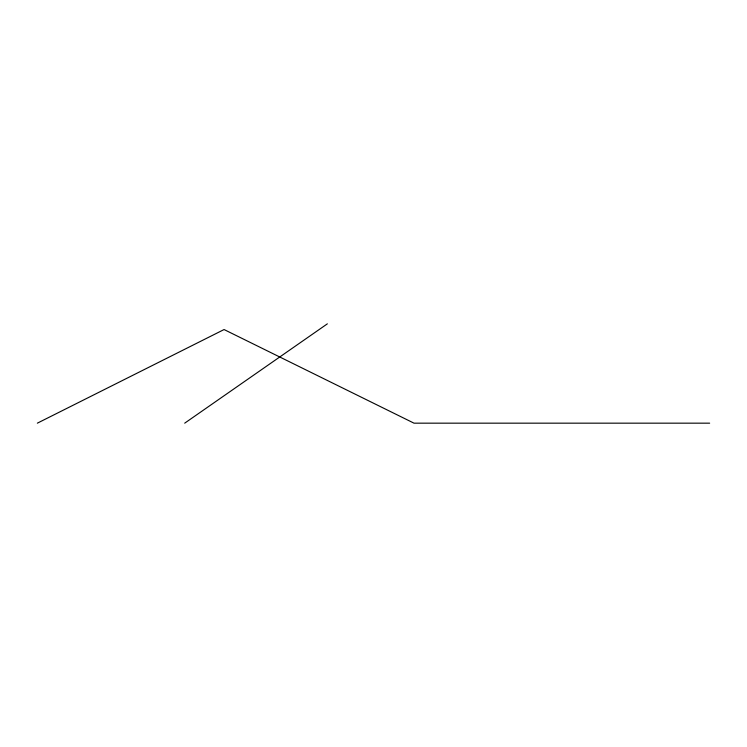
<?xml version="1.0" encoding="UTF-8"?>
<svg xmlns="http://www.w3.org/2000/svg" width="747" height="747" viewBox="0 0 747 747"><rect width="100%" height="100%" fill="white"/><g stroke="black" fill="none" stroke-linecap="round" stroke-linejoin="round"><path stroke-width="1.12" d="M184.696 423.166L327.363 323.834M37.35 423.166L224.072 329.548L414.006 423.166L709.65 423.166"/></g></svg>
